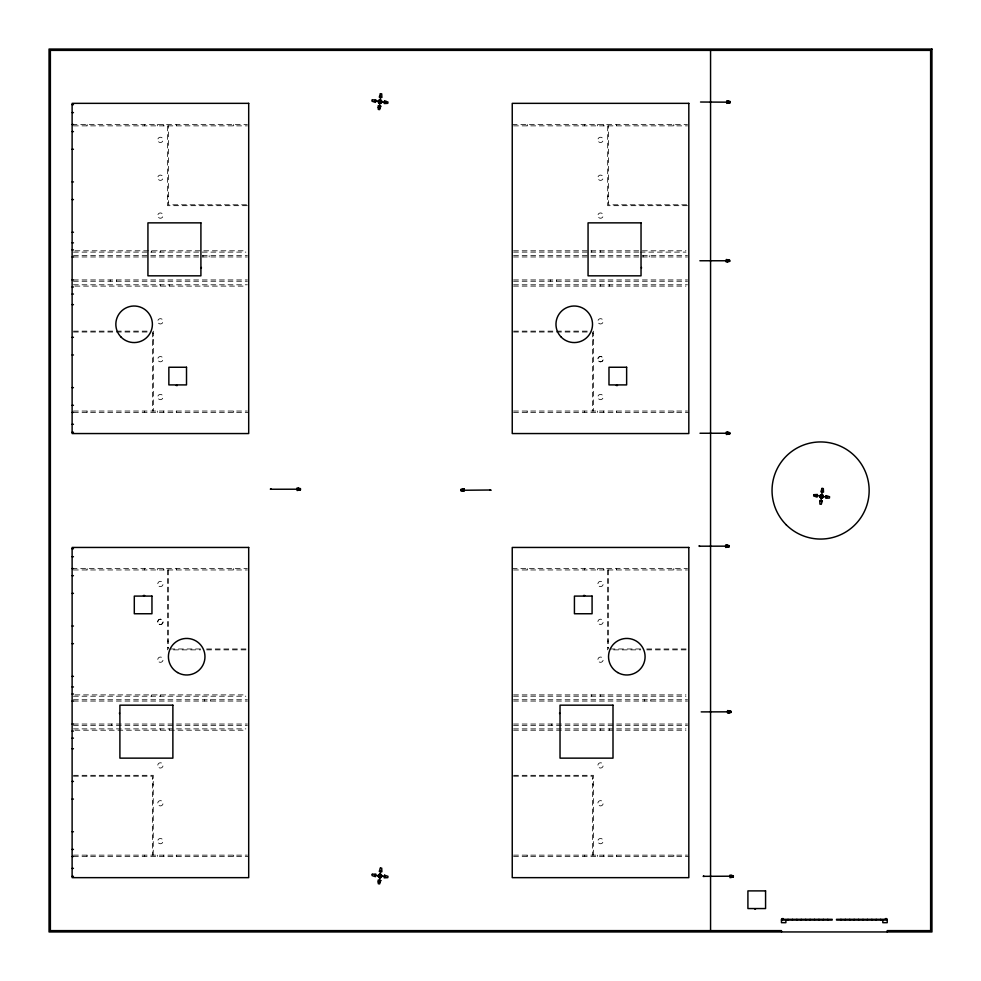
<?xml version="1.0" encoding="UTF-8"?>
<svg xmlns="http://www.w3.org/2000/svg" width="981" height="981" viewBox="0 0 981 981"><rect width="100%" height="100%" fill="white"/><g stroke="black" fill="none" stroke-linecap="round" stroke-linejoin="round"><path stroke-width="0.74" stroke-dasharray="4.91 3.68" d="M72.116 124.538L247.371 124.538M512.241 124.538L687.497 124.538M73.44 125.862L247.371 125.862M513.566 125.862L687.497 125.862M167.555 196.261L168.438 196.261M607.68 196.261L608.563 196.261M167.555 202.442L168.438 202.442M607.68 202.442L608.563 202.442M246.489 204.796L168.438 204.796L168.438 125.862M686.614 204.796L608.563 204.796L608.563 125.862M247.371 205.679L167.555 205.679L167.555 125.862M687.497 205.679L607.68 205.679L607.68 125.862M74.961 250.793L245.851 250.793M513.566 250.793L685.977 250.793M73.44 252.117L245.851 252.117M513.566 252.117L638.68 252.117M640.201 252.117L685.977 252.117M73.44 255.649L247.371 255.649M513.566 255.649L687.497 255.649M73.44 256.973L247.371 256.973M513.566 256.973L687.497 256.973M73.44 279.928L247.371 279.928M513.566 279.928L687.497 279.928M73.44 281.253L247.371 281.253M513.566 281.253L687.497 281.253M73.44 284.784L247.371 284.784M513.566 284.784L687.497 284.784M74.961 286.109L245.851 286.109M513.566 286.109L685.977 286.109M73.44 331.137L148.818 331.137M513.566 331.137L588.943 331.137M73.44 332.019L150.927 332.019M513.566 332.019L591.053 332.019M152.46 333.663L153.343 333.663M592.585 333.663L593.468 333.663M152.46 339.843L153.343 339.843M592.585 339.843L593.468 339.843M73.44 411.039L247.371 411.039M513.566 411.039L687.497 411.039M73.44 412.363L248.696 412.363M513.566 412.363L688.821 412.363M72.116 568.637L247.371 568.637M512.241 568.637L687.497 568.637M73.44 569.961L247.371 569.961M513.566 569.961L687.497 569.961M167.469 641.157L168.352 641.157M607.595 641.157L608.478 641.157M167.469 647.337L168.352 647.337M607.595 647.337L608.478 647.337M169.885 648.981L200.529 648.981M206.66 648.981L246.489 648.981M610.01 648.981L640.654 648.981M646.786 648.981L686.614 648.981M173.502 649.863L200.639 649.863M206.672 649.863L247.371 649.863M613.628 649.863L640.765 649.863M646.798 649.863L687.497 649.863M74.961 694.891L245.851 694.891M513.566 694.891L685.977 694.891M73.44 696.216L245.851 696.216M513.566 696.216L685.977 696.216M73.44 699.747L247.371 699.747M513.566 699.747L687.497 699.747M73.44 701.072L247.371 701.072M513.566 701.072L687.497 701.072M73.44 724.027L247.371 724.027M513.566 724.027L687.497 724.027M73.44 725.351L247.371 725.351M513.566 725.351L687.497 725.351M73.44 728.883L245.851 728.883M513.566 728.883L685.977 728.883M74.961 730.207L245.851 730.207M513.566 730.207L685.977 730.207M73.44 775.321L153.257 775.321L153.257 855.138M513.566 775.321L593.382 775.321L593.382 855.138M73.44 776.204L152.374 776.204L152.374 855.138M513.566 776.204L592.499 776.204L592.499 855.138M152.374 778.558L153.257 778.558M592.499 778.558L593.382 778.558M152.374 784.739L153.257 784.739M592.499 784.739L593.382 784.739M73.44 855.138L247.371 855.138M513.566 855.138L687.497 855.138M73.44 856.462L248.696 856.462M513.566 856.462L688.821 856.462M673.812 124.538L673.812 125.862M673.812 411.039L673.812 412.363M673.812 568.637L673.812 569.961M673.812 855.138L673.812 856.462M650.734 699.747L650.734 701.072M649.287 255.649L649.287 256.973M644.554 699.747L644.554 701.072M643.107 255.649L643.107 256.973M616.424 124.538L616.424 125.862M616.424 411.039L616.424 412.363M616.424 568.637L616.424 569.961M616.424 855.138L616.424 856.462M609.36 284.784L609.36 286.109M609.36 728.883L609.36 730.207M608.478 569.961L608.478 648.981M607.595 569.961L607.595 649.863M603.622 124.538L603.622 125.862M603.622 411.039L603.622 412.363M603.622 568.637L603.622 569.961M603.622 855.138L603.622 856.462M600.531 250.793L600.531 252.117M600.531 284.784L600.531 286.109M600.531 694.891L600.531 696.216M600.531 728.883L600.531 730.207M597.441 124.538L597.441 125.862M597.441 411.039L597.441 412.363M597.441 568.637L597.441 569.961M597.441 855.138L597.441 856.462M593.468 331.137L593.468 411.039M592.585 332.019L592.585 411.039M591.702 250.793L591.702 252.117M591.702 694.891L591.702 696.216M584.639 124.538L584.639 125.862M584.639 411.039L584.639 412.363M584.639 568.637L584.639 569.961M584.639 855.138L584.639 856.462M556.509 279.928L556.509 281.253M551.776 724.027L551.776 725.351M550.329 279.928L550.329 281.253M527.251 124.538L527.251 125.862M527.251 411.039L527.251 412.363M527.251 568.637L527.251 569.961M527.251 855.138L527.251 856.462M233.686 124.538L233.686 125.862M233.686 411.039L233.686 412.363M233.686 568.637L233.686 569.961M233.686 855.138L233.686 856.462M210.608 699.747L210.608 701.072M209.161 255.649L209.161 256.973M204.428 699.747L204.428 701.072M202.981 255.649L202.981 256.973M176.298 124.538L176.298 125.862M176.298 411.039L176.298 412.363M176.298 568.637L176.298 569.961M176.298 855.138L176.298 856.462M169.235 284.784L169.235 286.109M169.235 728.883L169.235 730.207M168.352 569.961L168.352 648.981M167.469 569.961L167.469 649.863M163.496 124.538L163.496 125.862M163.496 411.039L163.496 412.363M163.496 568.637L163.496 569.961M163.496 855.138L163.496 856.462M160.406 250.793L160.406 252.117M160.406 284.784L160.406 286.109M160.406 694.891L160.406 696.216M160.406 728.883L160.406 730.207M157.316 124.538L157.316 125.862M157.316 411.039L157.316 412.363M157.316 568.637L157.316 569.961M157.316 855.138L157.316 856.462M153.343 331.137L153.343 411.039M152.46 332.019L152.46 411.039M151.577 250.793L151.577 252.117M151.577 694.891L151.577 696.216M144.514 124.538L144.514 125.862M144.514 411.039L144.514 412.363M144.514 568.637L144.514 569.961M144.514 855.138L144.514 856.462M116.383 279.928L116.383 281.253M111.65 724.027L111.65 725.351M110.203 279.928L110.203 281.253M87.125 124.538L87.125 125.862M87.125 411.039L87.125 412.363M87.125 568.637L87.125 569.961M87.125 855.138L87.125 856.462M159.081 586.27A2.649 2.649 0 0 0 163.054 583.977A2.649 2.649 0 0 0 159.081 581.684A2.649 2.649 0 0 0 159.081 586.27M159.081 624.124A2.649 2.649 0 0 0 163.054 621.831A2.649 2.649 0 0 0 159.081 619.538A2.649 2.649 0 0 0 159.081 624.124A2.649 2.649 0 0 0 163.054 621.831A2.649 2.649 0 0 0 159.081 619.538A2.649 2.649 0 0 0 159.081 624.124M159.081 661.979A2.649 2.649 0 0 0 163.054 659.686A2.649 2.649 0 0 0 159.081 657.393A2.649 2.649 0 0 0 159.081 661.979M159.081 767.706A2.649 2.649 0 0 0 163.054 765.413A2.649 2.649 0 0 0 159.081 763.12A2.649 2.649 0 0 0 159.081 767.706M158.53 842.998A2.649 2.649 0 0 0 162.969 841.808A2.649 2.649 0 0 0 159.719 838.559A2.649 2.649 0 0 0 158.53 842.998M159.081 805.56A2.649 2.649 0 0 0 163.054 803.267A2.649 2.649 0 0 0 159.081 800.974A2.649 2.649 0 0 0 159.081 805.56M158.53 398.899A2.649 2.649 0 0 0 162.969 397.71A2.649 2.649 0 0 0 159.719 394.46A2.649 2.649 0 0 0 158.53 398.899M158.53 361.045A2.649 2.649 0 0 0 162.969 359.855A2.649 2.649 0 0 0 159.719 356.606A2.649 2.649 0 0 0 158.53 361.045M158.53 323.19A2.649 2.649 0 0 0 162.969 322.001A2.649 2.649 0 0 0 159.719 318.751A2.649 2.649 0 0 0 158.53 323.19M158.53 217.463A2.649 2.649 0 0 0 162.969 216.274A2.649 2.649 0 0 0 159.719 213.024A2.649 2.649 0 0 0 158.53 217.463M158.53 141.755A2.649 2.649 0 0 0 162.969 140.565A2.649 2.649 0 0 0 159.719 137.315A2.649 2.649 0 0 0 158.53 141.755M158.53 179.609A2.649 2.649 0 0 0 162.969 178.419A2.649 2.649 0 0 0 159.719 175.17A2.649 2.649 0 0 0 158.53 179.609M599.207 586.27A2.649 2.649 0 0 0 603.18 583.977A2.649 2.649 0 0 0 599.207 581.684A2.649 2.649 0 0 0 599.207 586.27M599.207 624.124A2.649 2.649 0 0 0 603.18 621.831A2.649 2.649 0 0 0 599.207 619.538A2.649 2.649 0 0 0 599.207 624.124M599.207 661.979A2.649 2.649 0 0 0 603.18 659.686A2.649 2.649 0 0 0 599.207 657.393A2.649 2.649 0 0 0 599.207 661.979M599.207 767.706A2.649 2.649 0 0 0 603.18 765.413A2.649 2.649 0 0 0 599.207 763.12A2.649 2.649 0 0 0 599.207 767.706M598.655 842.998A2.649 2.649 0 0 0 603.094 841.808A2.649 2.649 0 0 0 599.845 838.559A2.649 2.649 0 0 0 598.655 842.998M599.207 805.56A2.649 2.649 0 0 0 603.18 803.267A2.649 2.649 0 0 0 599.207 800.974A2.649 2.649 0 0 0 599.207 805.56M598.655 398.899A2.649 2.649 0 0 0 603.094 397.71A2.649 2.649 0 0 0 599.845 394.46A2.649 2.649 0 0 0 598.655 398.899M598.655 361.045A2.649 2.649 0 0 0 603.094 359.855A2.649 2.649 0 0 0 599.845 356.606A2.649 2.649 0 0 0 598.655 361.045A2.649 2.649 0 0 0 603.094 359.855A2.649 2.649 0 0 0 599.845 356.606A2.649 2.649 0 0 0 598.655 361.045M598.655 323.19A2.649 2.649 0 0 0 603.094 322.001A2.649 2.649 0 0 0 599.845 318.751A2.649 2.649 0 0 0 598.655 323.19M598.655 217.463A2.649 2.649 0 0 0 603.094 216.274A2.649 2.649 0 0 0 599.845 213.024A2.649 2.649 0 0 0 598.655 217.463M598.655 141.755A2.649 2.649 0 0 0 603.094 140.565A2.649 2.649 0 0 0 599.845 137.315A2.649 2.649 0 0 0 598.655 141.755M598.655 179.609A2.649 2.649 0 0 0 603.094 178.419A2.649 2.649 0 0 0 599.845 175.17A2.649 2.649 0 0 0 598.655 179.609"/><path stroke-width="1.47" d="M463.939 490.255L490.537 489.997M726.467 260.762L699.858 260.762M726.59 433.246L699.993 433.246M726.896 102.159L700.532 102.024M727.804 711.838L701.207 711.899M270.891 489.249L297.28 489.212M699.49 546.196L725.879 546.159M703.769 876.327L730.183 876.205M379.083 101.95L380.015 100.761M379.439 106.009L379.892 102.514L379.132 101.644M380.125 100.773L380.591 97.278M380.824 102.183L380.935 101.337M385.999 103.434L386.256 101.46M379.083 876.254L379.193 875.408M379.439 880.313L379.892 876.818L379.132 875.947M380.125 875.077L380.591 871.582M380.015 876.83L380.935 875.641L380.236 875.089M820.705 496.668L821.624 495.479M821.048 500.727L821.514 497.22L822.483 496.582M821.735 495.491L822.201 491.984M822.434 496.889L822.544 496.055M379.242 101.202L375.637 101.068M380.861 101.877L380.015 102.527M462.333 490.157L462.971 489.862M379.156 875.714L380.015 875.064M820.864 495.92L817.259 495.785M730.072 102.404L728.258 102.882L728.258 101.301L730.072 101.779M729.606 261.069L727.779 261.547L727.779 259.965L729.606 260.443M300.431 489.556L298.616 490.034L298.616 488.452L300.431 488.93M460.8 489.752L462.627 489.274L462.627 490.856L460.8 490.377M729.729 433.553L727.914 434.043L727.914 432.449L729.729 432.928M729.03 546.503L727.215 546.981L727.215 545.399L729.03 545.877M730.943 712.157L729.116 712.635L729.116 711.041L730.943 711.519M733.322 876.707L731.495 877.186L731.495 875.604L733.322 876.082M72.116 104.673L73.44 104.673M72.116 112.619L73.44 112.619M72.116 124.538L73.44 124.538M72.116 131.601L73.44 131.601M72.116 149.259L73.44 149.259M72.116 181.926L73.44 181.926M72.116 199.584L73.44 199.584M72.116 232.252L73.44 232.252M72.116 242.847L73.44 242.847M72.116 249.91L73.44 249.91M72.116 256.973L73.44 256.973M72.116 279.928L73.44 279.928M72.116 286.992L73.44 286.992M72.116 294.055L73.44 294.055M72.116 304.65L73.44 304.65M72.116 337.317L73.44 337.317M72.116 354.975L73.44 354.975M176.175 385.521L177.365 385.521M616.301 385.521L617.49 385.521M72.116 387.642L73.44 387.642M72.116 405.3L73.44 405.3M72.116 412.363L73.44 412.363M72.116 424.283L73.44 424.283M72.116 432.229L73.44 432.229M72.116 548.771L73.44 548.771M72.116 556.717L73.44 556.717M72.116 568.637L73.44 568.637M72.116 575.7L73.44 575.7M72.116 593.358L73.44 593.358M143.447 595.479L144.636 595.479M583.572 595.479L584.762 595.479M72.116 626.025L73.44 626.025M72.116 643.683L73.44 643.683M72.116 676.35L73.44 676.35M72.116 686.945L73.44 686.945M72.116 694.008L73.44 694.008M72.116 701.072L73.44 701.072M72.116 724.027L73.44 724.027M72.116 731.09L73.44 731.09M72.116 738.153L73.44 738.153M72.116 748.748L73.44 748.748M72.116 781.416L73.44 781.416M72.116 799.074L73.44 799.074M72.116 831.741L73.44 831.741M72.116 849.399L73.44 849.399M72.116 856.462L73.44 856.462M72.116 868.381L73.44 868.381M72.116 876.327L73.44 876.327M754.683 908.995L755.529 908.995M782.016 918.621L783.292 918.621M885.402 918.621L886.677 918.621M781.465 920.031L832.17 920.031L832.17 919.32L781.465 919.32L781.465 922.68L785.879 922.68L785.879 920.031M887.229 920.031L836.523 920.031L836.523 919.32L887.229 919.32L887.229 922.68L882.814 922.68L882.814 920.031M379.708 100.724L380.554 100.835M380.886 101.754L384.38 102.22M379.475 102.453L380.321 102.564M378.225 107.628L380.187 107.898M821.318 495.43L822.164 495.54M822.495 496.472L825.99 496.938M821.097 497.171L821.931 497.281M379.708 875.027L380.554 875.138M375.637 875.371L379.144 875.837M384.38 876.524L380.861 875.714M379.475 876.756L380.321 876.867M378.225 881.931L380.187 882.201M380.236 100.785L380.898 101.644M821.857 495.503L822.507 496.361M821.391 497.208L820.741 496.361M887.229 931.95L887.229 930.626L930.626 930.626L930.626 50.374L50.374 50.374L50.374 930.626L781.465 930.626L781.465 931.95M880.668 919.32L880.668 920.031M876.254 919.32L876.254 920.031M871.839 919.32L871.839 920.031M867.425 919.32L867.425 920.031M863.01 919.32L863.01 920.031M858.596 919.32L858.596 920.031M854.181 919.32L854.181 920.031M849.767 919.32L849.767 920.031M845.352 919.32L845.352 920.031M840.938 919.32L840.938 920.031M827.756 919.32L827.756 920.031M823.341 919.32L823.341 920.031M818.927 919.32L818.927 920.031M814.512 919.32L814.512 920.031M810.098 919.32L810.098 920.031M805.683 919.32L805.683 920.031M801.269 919.32L801.269 920.031M796.854 919.32L796.854 920.031M792.44 919.32L792.44 920.031M788.025 919.32L788.025 920.031M731.225 875.371L731.225 877.419M728.846 710.808L728.846 712.856M727.976 101.068L727.976 103.115M727.51 259.732L727.51 261.78M727.632 432.216L727.632 434.264M726.933 545.166L726.933 547.214M710.563 50.374L710.563 930.626M641.476 267.457L641.476 268.144M559.587 712.856L559.587 713.543M462.897 489.041L462.897 491.089M298.334 488.219L298.334 490.267M201.35 267.457L201.35 268.144M119.461 712.856L119.461 713.543M270.449 489.114L271.136 489.298L270.449 489.114M372.228 99.952L372.057 101.264L375.465 102.38L375.821 99.755L372.228 99.952M384.552 100.908L384.209 103.532L387.802 103.336L387.973 102.024L384.552 100.908M372.228 874.255L372.057 875.567L375.465 876.683L375.821 874.059L372.228 874.255M384.552 875.211L384.209 877.836L387.802 877.639L387.973 876.327L384.552 875.211M490.108 490.01L490.794 490.193L490.108 490.01M703.34 876.266L704.015 876.45L703.34 876.266M813.838 494.669L813.666 495.981L817.087 497.097L817.431 494.473L813.838 494.669M826.161 495.626L825.818 498.25L829.411 498.054L829.583 496.742L826.161 495.626M374.583 100.81L375.392 101.153L374.583 100.81M380.26 96.445L381.02 96.886L380.321 96.346M378.948 106.5L379.757 106.843L378.948 106.5M384.626 102.134L385.447 102.478L384.626 102.134M374.583 875.113L375.331 875.555L374.632 875.015M380.26 870.748L381.082 871.091L380.26 870.748M378.948 880.803L379.757 881.146L378.948 880.803M384.626 876.438L385.447 876.781L384.626 876.438M816.192 495.528L817.014 495.871L816.192 495.528M821.882 491.162L822.691 491.506L821.931 491.064M820.557 501.217L821.367 501.549L820.557 501.217M826.247 496.852L827.057 497.183L826.247 496.852M380.395 93.686L379.279 97.107L381.903 97.45L381.707 93.857L380.395 93.686M380.751 106.181L379.635 109.602L378.323 109.431L378.126 105.838L380.751 106.181M380.395 867.989L379.279 871.41L381.903 871.753L381.707 868.16L380.395 867.989M380.751 880.484L379.635 883.906L378.323 883.734L378.126 880.141L380.751 880.484M822.004 488.403L820.889 491.812L823.513 492.155L823.317 488.575L822.004 488.403M822.36 500.899L821.244 504.32L819.932 504.136L819.736 500.555L822.36 500.899M699.306 545.816L699.612 546.454L699.257 545.877M730.072 102.723L726.725 103.348L726.725 100.835L730.072 101.46L730.072 102.723M729.606 261.387L726.247 262.013L726.247 259.499L729.606 260.124L729.606 261.387M300.431 489.875L297.084 490.5L297.084 487.986L300.431 488.612L300.431 489.875M729.729 433.872L726.381 434.497L726.381 431.983L729.729 432.621L729.729 433.872M464.16 488.808L460.8 489.433L460.8 490.696L464.16 491.322L464.16 488.808M729.03 546.822L725.682 547.447L725.682 544.933L729.03 545.559L729.03 546.822M730.943 712.464L727.583 713.089L727.583 710.575L730.943 711.213L730.943 712.464M733.322 877.026L729.962 877.652L729.962 875.138L733.322 875.763L733.322 877.026M931.95 49.05L49.05 49.05L49.05 931.95L931.95 931.95L931.95 49.05M248.696 103.348L72.116 103.348L72.116 433.553L248.696 433.553L248.696 103.348M688.821 103.348L512.241 103.348L512.241 433.553L688.821 433.553L688.821 103.348M200.909 222.859L147.935 222.859L147.935 275.833L200.909 275.833L200.909 222.859M641.034 222.859L588.06 222.859L588.06 275.833L641.034 275.833L641.034 222.859M186.513 367.25L168.855 367.25L168.855 384.908L186.513 384.908L186.513 367.25M626.638 367.25L608.98 367.25L608.98 384.908L626.638 384.908L626.638 367.25M248.696 547.447L72.116 547.447L72.116 877.652L248.696 877.652L248.696 547.447M688.821 547.447L512.241 547.447L512.241 877.652L688.821 877.652L688.821 547.447M151.957 596.092L134.299 596.092L134.299 613.75L151.957 613.75L151.957 596.092M592.083 596.092L574.425 596.092L574.425 613.75L592.083 613.75L592.083 596.092M172.877 705.167L119.903 705.167L119.903 758.141L172.877 758.141L172.877 705.167M613.002 705.167L560.028 705.167L560.028 758.141L613.002 758.141L613.002 705.167M765.572 890.895L747.914 890.895L747.914 908.553L765.572 908.553L765.572 890.895M786.259 524.835A48.56 48.56 0 0 0 867.498 503.069A48.56 48.56 0 0 0 808.025 443.596A48.56 48.56 0 0 0 786.259 524.835M820.374 497.612A1.766 1.766 0 0 0 823.329 496.815A1.766 1.766 0 0 0 821.171 494.657A1.766 1.766 0 0 0 820.374 497.612M820.496 497.477A1.594 1.594 0 0 0 823.157 496.766A1.594 1.594 0 0 0 821.22 494.829A1.594 1.594 0 0 0 820.496 497.477M378.764 102.895A1.766 1.766 0 0 0 381.719 102.098A1.766 1.766 0 0 0 379.549 99.939A1.766 1.766 0 0 0 378.764 102.895M379.218 103.017A1.594 1.594 0 0 0 381.597 101.644A1.594 1.594 0 0 0 379.218 100.27A1.594 1.594 0 0 0 379.218 103.017M177.549 672.537A18.271 18.271 0 0 0 204.968 656.706A18.271 18.271 0 0 0 177.549 640.887A18.271 18.271 0 0 0 177.549 672.537M121.19 337.206A18.271 18.271 0 0 0 151.773 329.015A18.271 18.271 0 0 0 129.394 306.636A18.271 18.271 0 0 0 121.19 337.206M378.764 877.198A1.766 1.766 0 0 0 381.719 876.401A1.766 1.766 0 0 0 379.549 874.243A1.766 1.766 0 0 0 378.764 877.198M378.887 877.075A1.594 1.594 0 0 0 381.548 876.352A1.594 1.594 0 0 0 379.598 874.414A1.594 1.594 0 0 0 378.887 877.075M617.674 672.537A18.271 18.271 0 0 0 645.093 656.706A18.271 18.271 0 0 0 617.674 640.887A18.271 18.271 0 0 0 617.674 672.537M561.316 337.206A18.271 18.271 0 0 0 591.899 329.015A18.271 18.271 0 0 0 569.52 306.636A18.271 18.271 0 0 0 561.316 337.206"/></g></svg>
